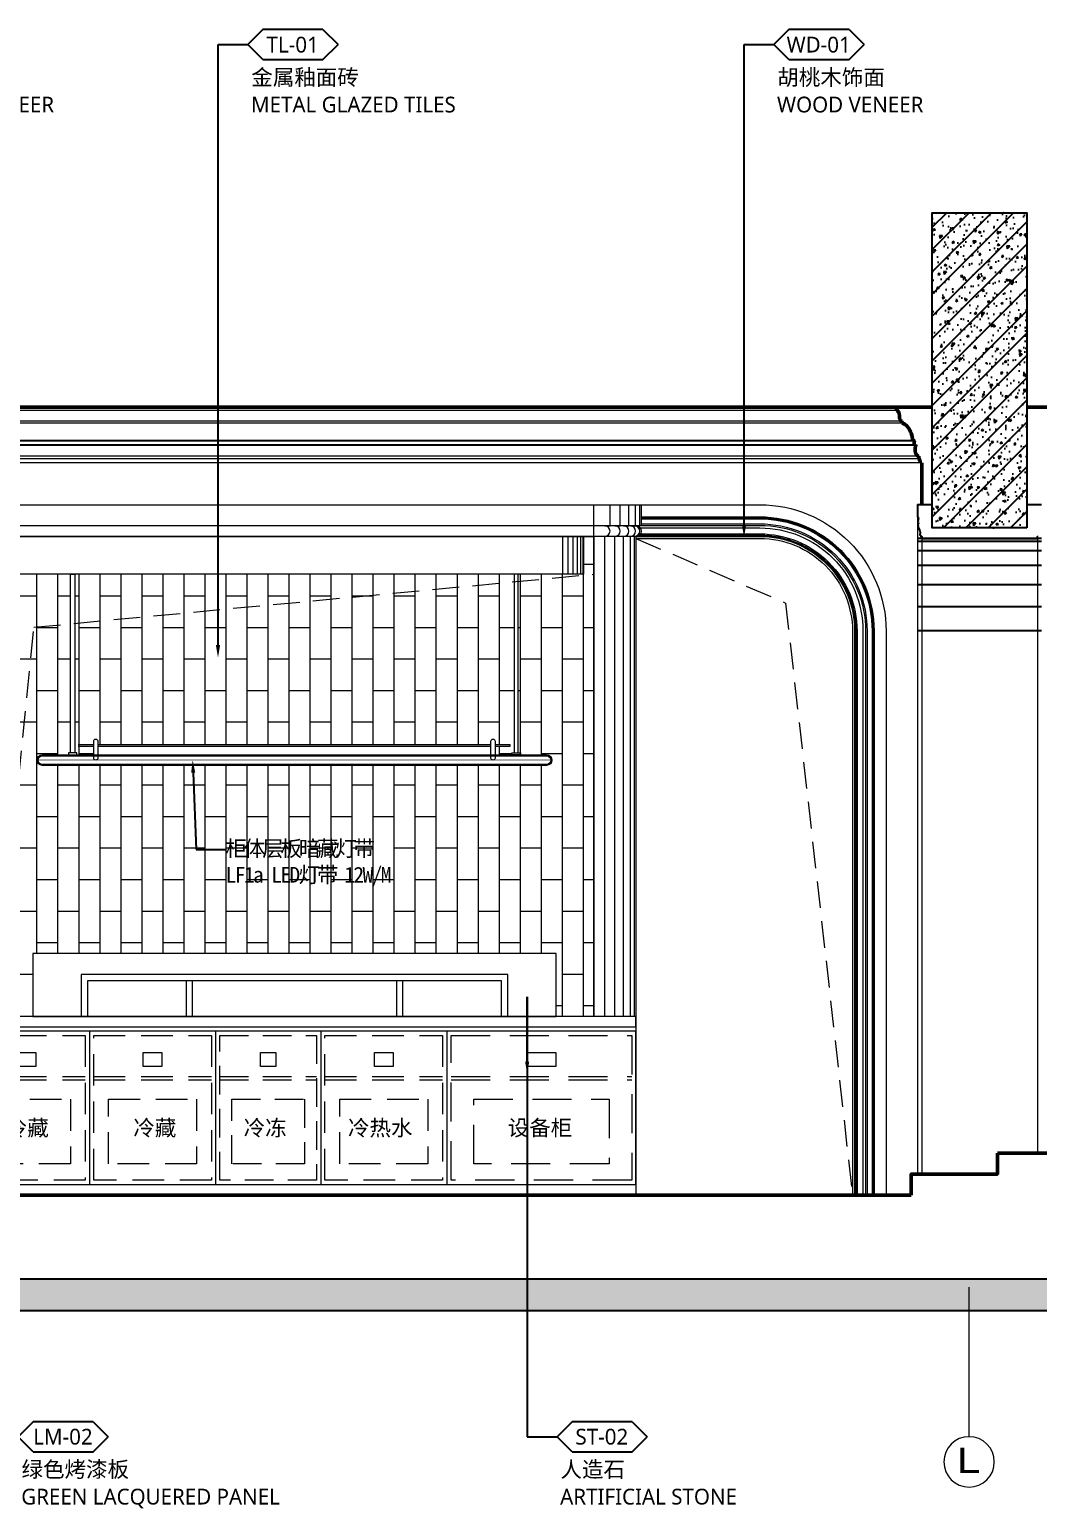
# Model space of a CAD drawing. Header units: millimetres. Extents: x -62687 to -4525, y 0 to 32607.
# Drawn here: x -60130 to -55335, y 21110 to 28153 of the extents above; entities that cross this region are included whole.
import ezdxf
from ezdxf import colors
from ezdxf.entities.mleader import LeaderData, LeaderLine
from ezdxf.enums import TextEntityAlignment as Align
from ezdxf.math import Vec2, Vec3

# ---------------------------------------------------------------- set-up
doc = ezdxf.new("R2010")
doc.units = ezdxf.units.MM
for name, pattern in [('_ACM-G-HIDDEN', [4.7625, 3.175, -1.5875]), ('D04-03 - PANTRY CABINET DETAIL 1$0$ACM-G-CENTER2', [28.575, 19.05, -3.175, 3.175, -3.175]), ('DASHED', [19.05, 12.7, -6.35])]:
    doc.linetypes.add(name, pattern=pattern)
for name, color, linetype in [('0 @ 30 (1)', 7, 'Continuous'), ('WALL', 7, 'Continuous'), ('WALL TYPE$0$G-ANNO-NOTE-CH', 7, 'Continuous')]:
    doc.layers.add(name, color=color, linetype=linetype)
for name, color, linetype, lineweight in [('_ACM-A-ANNO-DIMS', 1, 'Continuous', 13), ('_ACM-A-DETL-THIN', 2, 'Continuous', 13), ('_ACM-A-ELVE-HACH', 251, 'Continuous', 9), ('_ACM-A-ELVE-HIDD', 1, '_ACM-G-HIDDEN', 13), ('_ACM-A-ELVE-MEDM', 3, 'Continuous', 25), ('_ACM-A-ELVE-THIK', 5, 'Continuous', 50), ('_ACM-A-GRID-DIMS', 2, 'Continuous', 18)]:
    doc.layers.add(name, color=color, linetype=linetype, lineweight=lineweight)
doc.styles.add('_ACM-G-NOTES', font='arial.ttf')
doc.styles.add('Arial_1', font='arial.ttf', dxfattribs={"height": 75})
doc.styles.add('MtXpl_', font='simhei.ttf')
doc.styles.get("Standard").update_dxf_attribs({"font": 'arial.ttf'})
doc.styles.add('WALL TYPE$0$Aecom Chinese', font='Microsoft YaHei.ttf')

# ---------------------------------------------------------------- blocks, each defined once
blk = doc.blocks.new('*U117')
at = {"color": 250}
for p, q in [((0, 590), (0, 0)), ((113.9, 590), (113.9, 0)), ((220, 590), (220, 0)), ((311.1, 590), (311.1, 0)), ((381.1, 590), (381.1, 0)), ((425, 590), (425, 0)), ((440, 590), (440, 0))]:
    blk.add_line(p, q, dxfattribs=at)
blk = doc.blocks.new('*U122')
h = blk.add_hatch(color=250)
h.dxf.hatch_style = 1
h.paths.add_polyline_path([(8790.7, -50), (8790.7, 100), (-2401.3, 100), (-2401.3, -50)])
blk.add_lwpolyline([(8790.7, -50), (8790.7, 100), (-2401.3, 100), (-2401.3, -50)], close=True)
blk = doc.blocks.new('*U129')
h = blk.add_hatch()
h.set_pattern_fill('0-钢筋混凝土001-DOM', color=250, scale=15, pattern_type=2)
h.set_pattern_definition([(45, (-250, -884.64), (-53.033, 53.033), []), (50, (-250, -884.64), (107.58903, -9.4128), [11.25, -123.75]), (355, (-250, -884.64), (-20.8127, 112.8288), [9, -99]), (100.4514, (-241.03, -885.42), (86.7764, 103.4159), [9.561, -105.1713]), (46.1842, (-250, -854.64), (160.0862, -24.8279), [16.875, -185.625]), (96.6356, (-236.66, -856.7), (140.1994, 146.1177), [14.3415, -157.757]), (351.1842, (-250, -854.64), (140.1993, 146.1178), [13.5, -148.5]), (21, (-235, -862.14), (89.53606, -60.39283), [11.25, -123.75]), (326, (-235, -862.14), (36.4973, 108.7725), [9, -99]), (71.4514, (-227.54, -867.17), (126.0334, 48.3796), [9.561, -105.1713]), (37.5, (-250, -884.64), (1.82398, 49.93408), [0.75, -97.8, 0.75, -100.5, 0.75, -99.375]), (7.5, (-250, -884.64), (39.46043, 59.16176), [0.75, -57.3, 0.75, -95.55, 0.75, -37.875]), (327.5, (-283.45, -884.64), (80.07337, -3.38323), [0.75, -37.5, 0.75, -117, 0.75, -155.25]), (317.5, (-298.45, -884.64), (87.47793, 15.01575), [0.75, -48.75, 0.75, -77.7, 0.75, -110.25])])
h.paths.add_polyline_path([(11880.4, -7843.9), (12330.4, -7843.9), (12330.4, -9344.2), (11880.4, -9344.2)])
blk.add_lwpolyline([(11880.4, -7843.9), (12330.4, -7843.9), (12330.4, -9344.2), (11880.4, -9344.2)], close=True)
blk = doc.blocks.new('K_1208044515')
at = {"layer": '_ACM-A-ELVE-THIK'}
for points in [[(60, 0), (60, -16.2)], [(34.1, -76.1), (34.3, -66.9)], [(-25.6, -161.5), (-24.3, -159.2), (-17.8, -159.2)], [(-60, -465.4), (-60, -265.4)], [(-60, -265.4), (-52.8, -265.4)], [(-46.3, -246.9), (-46.3, -233.1)]]:
    blk.add_lwpolyline(points, dxfattribs=at)
blk.add_lwpolyline([(-32, -182.3), (-30.8, -180, -3.820271)], format="xyb", dxfattribs=at)
for points in [[(34.3, -66.9), (35.3, -66.8), (37.2, -66.2), (39.9, -64.3), (42, -61.8), (44.4, -57.3), (46.2, -50.9), (46.7, -47.4), (46.8, -43.8)], [(46.8, -43.8), (46.8, -42), (46.8, -40.1), (47.2, -34.7), (47.9, -31.2), (48.9, -27.9), (50.1, -24.9), (51.5, -22.3), (54.1, -19.1), (56, -17.6), (57.9, -16.6), (59, -16.3), (60, -16.2)], [(-17.8, -159.2), (-9.5, -124.6), (-3, -109.8), (17.1, -84.5), (23.7, -80.1), (34.1, -76.1)], [(-46.3, -233.1), (-44.4, -233.1), (-42.4, -232.8), (-38.7, -231), (-35.3, -227.8), (-33.7, -225.7), (-31.1, -220.6), (-30.1, -217.7), (-29.2, -214.6), (-28.5, -211.4), (-28.1, -208.1), (-27.8, -204.6), (-28, -197.7), (-28.4, -194.3), (-29, -191.1), (-29.8, -188), (-30.8, -185), (-32, -182.3)], [(-30.8, -180), (-30, -180.2), (-29.3, -180.2), (-28.5, -180), (-27.8, -179.7), (-27.1, -179.2), (-26.5, -178.6), (-25.3, -176.9), (-24.4, -174.8), (-23.8, -172.4), (-23.6, -169.8), (-23.7, -167.2), (-23.9, -165.9), (-24.6, -163.5), (-25.6, -161.5)], [(-52.8, -265.4), (-52.2, -258.8), (-51.5, -255.9), (-50.4, -252.7), (-48.4, -249.2), (-46.3, -246.9)]]:
    blk.add_spline(points, degree=3, dxfattribs=at)
blk = doc.blocks.new('*U121')
for points in [[(0, 4), (0, 10), (0, 18), (0, 26), (0, 27.72)], [(0, 4), (0, 10)]]:
    blk.add_lwpolyline(points)
blk.add_circle((0, 0), 4)
at = {"style": '_ACM-G-NOTES'}
blk.add_attdef('A', text='', height=4, dxfattribs=at).set_placement((-1.79, -1.75), (1.94, -1.75), align=Align.FIT)
blk = doc.blocks.new('A$Cde24ed31')
at = {"layer": '_ACM-A-DETL-THIN', "color": 8, "linetype": 'DASHED', "ltscale": 10}
for p, q in [((-300, 329.2), (300, 329.2)), ((-300, 318.8), (300, 318.8))]:
    blk.add_line(p, q, dxfattribs=at)
for points in [[(-300, 460), (300, 460), (300, 0), (-300, 0)], [(-47.8, 405.9), (47.8, 405.9), (47.8, 361.1), (-47.8, 361.1)], [(-224.5, 257.4), (224.5, 257.4), (224.5, 52.1), (-224.5, 52.1)]]:
    blk.add_lwpolyline(points, close=True, dxfattribs=at)
blk = doc.blocks.new('*U124')
at = {"color": 250}
for p, q in [((0, 180), (0, 0)), ((25.9, 180), (25.9, 0)), ((50, 180), (50, 0)), ((70.7, 180), (70.7, 0)), ((86.6, 180), (86.6, 0)), ((96.6, 180), (96.6, 0)), ((100, 180), (100, 0))]:
    blk.add_line(p, q, dxfattribs=at)
blk = doc.blocks.new('WHA12202707')
at = {"transparency": 16777216}
for p, q in [((2.38, 2.38), (0, 0)), ((11.91, 2.38), (2.38, 2.38)), ((11.91, 2.38), (14.29, 0)), ((2.38, -2.38), (0, 0)), ((11.91, -2.38), (14.29, 0)), ((2.38, -2.38), (11.91, -2.38))]:
    blk.add_line(p, q, dxfattribs=at)
at = {"transparency": 16777216, "style": 'WALL TYPE$0$Aecom Chinese'}
blk.add_attdef('英文2', (0.49, -14.58), '', height=2.5, dxfattribs=at)
at = {"layer": 'WALL TYPE$0$G-ANNO-NOTE-CH', "transparency": 16777216, "style": 'WALL TYPE$0$Aecom Chinese'}
blk.add_attdef('编号', text='', height=2.5, dxfattribs=at).set_placement((7.1, 0), align=Align.MIDDLE)
for tag, p in [('中文', (0.54, -5.18)), ('英文', (0.49, -9.51))]:
    blk.add_attdef(tag, text='', height=2.5, dxfattribs=at).set_placement(p, align=Align.MIDDLE_LEFT)

msp = doc.modelspace()

# ---------------------------------------------------------------- hatches: boundary and pattern name
at = {"layer": '_ACM-A-ELVE-HACH'}
h = msp.add_hatch(dxfattribs=at)
h.set_pattern_fill('工字贴300X100', color=256, angle=90, pattern_type=2)
h.set_pattern_definition([(90, (-60295.32, 23656.33), (-100, 6e-15), []), (180, (-60295.32, 23656.33), (-100, -150), [100, -100])])
edge = h.paths.add_edge_path()
edge.add_line((-57625.3, 23756.3), (-57625.3, 23456.3))
edge.add_line((-57625.3, 23456.3), (-57445.3, 23456.3))
edge.add_line((-57445.3, 23456.3), (-57445.3, 25741))
edge.add_line((-57445.3, 25741), (-57495.3, 25741))
edge.add_line((-57495.3, 25741), (-57495.3, 25561))
edge.add_line((-57495.3, 25561), (-57805.3, 25561))
edge.add_line((-57805.3, 25561), (-57805.3, 24711))
edge.add_line((-57805.3, 24711), (-57795.3, 24711))
edge.add_line((-57795.3, 24711), (-57795.3, 24701))
edge.add_line((-57795.3, 24701), (-57670.3, 24701))
edge.add_arc((-57670.3, 24676), 25, -90, 90, ccw=False)
edge.add_line((-57670.3, 24651), (-60070.3, 24651))
edge.add_arc((-60070.3, 24676), 25, 90, 270, ccw=False)
edge.add_line((-60070.3, 24701), (-59945.3, 24701))
edge.add_line((-59945.3, 24701), (-59945.3, 24711))
edge.add_line((-59945.3, 24711), (-59935.3, 24711))
edge.add_line((-59935.3, 24711), (-59935.3, 25561))
edge.add_line((-59935.3, 25561), (-60245.3, 25561))
edge.add_line((-60245.3, 25561), (-60245.3, 25741))
edge.add_line((-60245.3, 25741), (-60295.3, 25741))
edge.add_line((-60295.3, 25741), (-60295.3, 23456.3))
edge.add_line((-60295.3, 23456.3), (-60115.3, 23456.3))
edge.add_line((-60115.3, 23456.3), (-60115.3, 23756.3))
edge.add_line((-60115.3, 23756.3), (-57625.3, 23756.3))
edge = h.paths.add_edge_path(flags=17)
edge.add_line((-57935.3, 24750.9), (-57935.3, 24765.9))
edge.add_arc((-57925.3, 24765.9), 10, 0, 180, ccw=False)
edge.add_line((-57915.3, 24765.9), (-57915.3, 24750.9))
edge.add_line((-57915.3, 24750.9), (-57845.3, 24750.9))
edge.add_line((-57845.3, 24750.9), (-57845.3, 24740.9))
edge.add_line((-57845.3, 24740.9), (-57915.3, 24740.9))
edge.add_line((-57915.3, 24740.9), (-57915.3, 24701))
edge.add_line((-57915.3, 24701), (-57835.3, 24701))
edge.add_line((-57835.3, 24701), (-57835.3, 24711))
edge.add_line((-57835.3, 24711), (-57825.3, 24711))
edge.add_line((-57825.3, 24711), (-57825.3, 25561))
edge.add_line((-57825.3, 25561), (-59915.3, 25561))
edge.add_line((-59915.3, 25561), (-59915.3, 24711))
edge.add_line((-59915.3, 24711), (-59905.3, 24711))
edge.add_line((-59905.3, 24711), (-59905.3, 24701))
edge.add_line((-59905.3, 24701), (-59825.3, 24701))
edge.add_line((-59825.3, 24701), (-59825.3, 24740.9))
edge.add_line((-59825.3, 24740.9), (-59895.3, 24740.9))
edge.add_line((-59895.3, 24740.9), (-59895.3, 24750.9))
edge.add_line((-59895.3, 24750.9), (-59825.3, 24750.9))
edge.add_line((-59825.3, 24750.9), (-59825.3, 24765.9))
edge.add_arc((-59815.3, 24765.9), 10, 0, 180, ccw=False)
edge.add_line((-59805.3, 24765.9), (-59805.3, 24750.9))
edge.add_line((-59805.3, 24750.9), (-57935.3, 24750.9))

# ---------------------------------------------------------------- linework, layer by layer
at = {"layer": '_ACM-A-DETL-THIN', "color": 8}
for points in [[(-56005.3, 26340.2), (-61615.3, 26340.2)], [(-55979.4, 26280.2), (-61641.2, 26280.2)], [(-55979.6, 26289.4), (-61641, 26289.4)], [(-55913.3, 26174), (-61707.4, 26174)], [(-55916.8, 26176.3), (-61703.8, 26176.3)], [(-55919.8, 26194.8), (-61700.9, 26194.8)], [(-55927.5, 26197.1), (-61693.1, 26197.1)], [(-55899, 26109.4), (-61721.6, 26109.4)], [(-55901.6, 26123.3), (-61719, 26123.3)], [(-57445.3, 25741), (-57445.3, 25891)], [(-57245.3, 25791), (-60495.3, 25791)], [(-55905.3, 25834), (-55905.3, 22706.3)], [(-57245.3, 25741), (-60495.3, 25741)], [(-55885.2, 25731), (-55885.2, 22706.3)], [(-55335.4, 25731), (-55335.4, 22806.3)], [(-55335.4, 25291), (-55885.2, 25291)], [(-59825.3, 24740.9), (-59895.3, 24740.9), (-59895.3, 24750.9), (-59825.3, 24750.9)], [(-59805.3, 24750.9), (-57935.3, 24750.9)], [(-57935.3, 24740.9), (-59805.3, 24740.9)], [(-57915.3, 24750.9), (-57845.3, 24750.9), (-57845.3, 24740.9), (-57915.3, 24740.9)], [(-57885.3, 23456.3), (-57885.3, 23626.3), (-59855.3, 23626.3), (-59855.3, 23456.3)]]:
    msp.add_lwpolyline(points, dxfattribs=at)
at = {"layer": '_ACM-A-DETL-THIN'}
for points in [[(-55892.5, 26091), (-61728.1, 26091)], [(-57445.3, 23456.3), (-57445.3, 25741)], [(-59845.3, 23386.3), (-59845.3, 22656.3)], [(-59245.3, 23386.3), (-59245.3, 22656.3)], [(-58745.3, 23386.3), (-58745.3, 22656.3)], [(-58145.3, 23386.3), (-58145.3, 22656.3)]]:
    msp.add_lwpolyline(points, dxfattribs=at)
for points in [[(-60495.3, 23456.3), (-60495.3, 25741, -1), (-60495.3, 25791), (-60520.3, 25791), (-60520.3, 25891), (-57220.3, 25891), (-57220.3, 25791), (-57245.3, 25791, -1), (-57245.3, 25741), (-57245.3, 22606.3)], [(-57220.3, 25891), (-56655.3, 25891, -0.414214), (-56055.3, 25291), (-56055.3, 22606.3)], [(-57245.3, 25731), (-56655.3, 25731, -0.414214), (-56215.3, 25291), (-56215.3, 22606.3)]]:
    msp.add_lwpolyline(points, format="xyb", dxfattribs=at)
at = {"layer": '_ACM-A-DETL-THIN', "color": 8}
for points in [[(-57393.6, 23456.3), (-57393.6, 25741, 1), (-57393.6, 25791), (-57368.6, 25791), (-57368.6, 25891)], [(-57345.3, 23456.3), (-57345.3, 25741, 1), (-57345.3, 25791), (-57320.3, 25791), (-57320.3, 25891)], [(-57303.9, 23456.3), (-57303.9, 25741, 1), (-57303.9, 25791), (-57278.9, 25791), (-57278.9, 25891)], [(-57272.1, 23456.3), (-57272.1, 25741, 1), (-57272.1, 25791), (-57247.1, 25791), (-57247.1, 25891)], [(-57252.1, 23456.3), (-57252.1, 25741, 1), (-57252.1, 25791), (-57227.1, 25791), (-57227.1, 25891)], [(-57225.4, 25781.1), (-56655.3, 25781.1, -0.414214), (-56165.2, 25291), (-56165.2, 22606.3)], [(-57220.3, 25834), (-56655.3, 25834, -0.414214), (-56112.3, 25291), (-56112.3, 22606.3)], [(-57220.3, 25829.2), (-56655.3, 25829.2, -0.414214), (-56117.1, 25291), (-56117.1, 22606.3)], [(-57220.3, 25824.4), (-56655.3, 25824.4, -0.414214), (-56121.9, 25291), (-56121.9, 22606.3)], [(-57220.3, 25800.6), (-56655.3, 25800.6, -0.414214), (-56145.7, 25291), (-56145.7, 22606.3)], [(-57220.3, 25793.4), (-56655.3, 25793.4, -0.414214), (-56152.9, 25291), (-56152.9, 22606.3)], [(-57245.1, 25741), (-56655.3, 25741, -0.414214), (-56205.3, 25291), (-56205.3, 22606.3)], [(-57232.4, 25744.5), (-56655.3, 25744.5, -0.414214), (-56201.7, 25291), (-56201.7, 22606.3)], [(-57229.1, 25746.9), (-56655.3, 25746.9, -0.414214), (-56199.4, 25291), (-56199.4, 22606.3)], [(-57224, 25752.9), (-56655.3, 25752.9, -0.414214), (-56193.4, 25291), (-56193.4, 22606.3)]]:
    msp.add_lwpolyline(points, format="xyb", dxfattribs=at)
at = {"layer": '_ACM-A-DETL-THIN'}
for points in [[(-60295.3, 25741), (-57445.3, 25741), (-57445.3, 23456.3), (-60295.3, 23456.3)], [(-57495.3, 25561), (-60245.3, 25561), (-60245.3, 25741), (-57495.3, 25741)], [(-61045.3, 23406.3), (-57245.3, 23406.3), (-57245.3, 23456.3), (-61045.3, 23456.3)], [(-57245.3, 23386.3), (-61045.3, 23386.3), (-61045.3, 22656.3), (-57245.3, 22656.3)]]:
    msp.add_lwpolyline(points, close=True, dxfattribs=at)
at = {"layer": '_ACM-A-DETL-THIN', "color": 8}
for points in [[(-59915.3, 24711), (-59935.3, 24711), (-59935.3, 25561), (-59915.3, 25561)], [(-57825.3, 24711), (-57805.3, 24711), (-57805.3, 25561), (-57825.3, 25561)], [(-59905.3, 24711), (-59945.3, 24711), (-59945.3, 24701), (-59905.3, 24701)], [(-57835.3, 24711), (-57795.3, 24711), (-57795.3, 24701), (-57835.3, 24701)], [(-57625.3, 23756.3), (-60115.3, 23756.3), (-60115.3, 23456.3), (-57625.3, 23456.3)], [(-57855.3, 23656.3), (-59885.3, 23656.3), (-59885.3, 23456.3), (-57855.3, 23456.3)], [(-59385.3, 23456.3), (-59355.3, 23456.3), (-59355.3, 23626.3), (-59385.3, 23626.3)], [(-58385.3, 23456.3), (-58355.3, 23456.3), (-58355.3, 23626.3), (-58385.3, 23626.3)]]:
    msp.add_lwpolyline(points, close=True, dxfattribs=at)
for points in [[(-59825.3, 24765.9, -1), (-59805.3, 24765.9), (-59805.3, 24685.9, -1), (-59825.3, 24685.9)], [(-57935.3, 24765.9, -1), (-57915.3, 24765.9), (-57915.3, 24685.9, -1), (-57935.3, 24685.9)]]:
    msp.add_lwpolyline(points, format="xyb", close=True, dxfattribs=at)
at = {"layer": '_ACM-A-DETL-THIN'}
for points in [[(-57670.3, 24701, -1), (-57670.3, 24651), (-60070.3, 24651, -1), (-60070.3, 24701)], [(-57670.3, 24696, -1), (-57670.3, 24656), (-60070.3, 24656, -1), (-60070.3, 24696)]]:
    msp.add_lwpolyline(points, format="xyb", close=True, dxfattribs=at)
at = {"layer": '_ACM-A-ELVE-HIDD', "ltscale": 40}
for points in [[(-57245.3, 25731), (-56533.1, 25423.8), (-56215.3, 22606.3)], [(-60295.3, 23456.3), (-60109.6, 25308.7), (-57445.3, 25561)]]:
    msp.add_lwpolyline(points, dxfattribs=at)
at = {"layer": '_ACM-A-ELVE-HIDD', "linetype": 'D04-03 - PANTRY CABINET DETAIL 1$0$ACM-G-CENTER2', "ltscale": 3.8, "const_width": 3}
msp.add_lwpolyline([(-60090.3, 24676), (-57650.3, 24676)], dxfattribs=at)
at = {"layer": '_ACM-A-ELVE-MEDM'}
msp.add_lwpolyline([(-55835.3, 25891), (-55905.3, 25891), (-55905.3, 25834, -0.37825), (-55902.3, 25829.2, 0.623496), (-55900.3, 25824.4, 0.284819), (-55900.3, 25800.6, 0.636149), (-55902.3, 25793.4, 0.282378), (-55901.8, 25781.1, -0.186128), (-55893.2, 25752.9, 0.824383), (-55892.2, 25746.9), (-55892.2, 25744.5, -0.262247), (-55889.2, 25741), (-55885.2, 25741), (-55885.2, 25731), (-55335.4, 25731), (-55335.4, 25741), (-55331.4, 25741, -0.262247)], format="xyb", dxfattribs=at)
msp.add_lwpolyline([(-55315.3, 25891), (-55385.3, 25891)], dxfattribs=at)
at = {"layer": '_ACM-A-ELVE-THIK'}
for points in [[(-55835.3, 26356.3), (-61785.3, 26356.3)], [(-51945.3, 26356.3), (-55385.3, 26356.3)], [(-55525.3, 22806.3), (-55525.3, 22706.3), (-55935.3, 22706.3), (-55935.3, 22606.3)], [(-51495.3, 22806.3), (-55525.3, 22806.3)], [(-55935.3, 22606.3), (-61910.3, 22606.3)]]:
    msp.add_lwpolyline(points, dxfattribs=at)

# ---------------------------------------------------------------- block references
at = {"xscale": -1, "rotation": 270}
msp.add_blockref('*U117', (-55905.3, 25291), dxfattribs=at)
at = {"layer": '_ACM-A-ANNO-DIMS', "yscale": 1.499999999999992}
for p, xscale, zscale in [((-60145.3, 22676.3), 0.9333333333333348, 0.9333333333333348), ((-59545.3, 22676.3), 0.9333333333333348, 0.9333333333333348), ((-58995.3, 22676.3), 0.7666666666666679, 0.7666666666666679), ((-58445.3, 22676.3), 0.9333333333333341, 0.9333333333333341), ((-57695.3, 22676.3), 1.433333176028197, 1.433333176028197)]:
    msp.add_blockref('A$Cde24ed31', p, dxfattribs=dict(at, xscale=xscale, zscale=zscale))
at = {"layer": '_ACM-A-ANNO-DIMS', "linetype": 'Continuous', "ltscale": 2}
ref = msp.add_blockref('*U121', (-55660.3, 21336.3), dxfattribs=dict(at, xscale=-30, yscale=30, zscale=30))
ref.add_attrib('A', 'L', dxfattribs={"layer": '0', "height": 120, "style": '_ACM-G-NOTES', "width": 1.201932}).set_placement((-55718.5, 21283.9), (-55606.5, 21283.9), align=Align.FIT)
at = {"layer": '_ACM-A-DETL-THIN'}
msp.add_blockref('*U124', (-57595.3, 25561), dxfattribs=at)
at = {"layer": '_ACM-A-ELVE-THIK', "xscale": -1}
msp.add_blockref('K_1208044515', (-55945.3, 26356.3), dxfattribs=at)
at = {"layer": 'WALL', "rotation": 180}
msp.add_blockref('*U129', (-43504.9, 17937.1), dxfattribs=at)
at = {"layer": 'WALL'}
msp.add_blockref('*U122', (-60286, 22106.3), dxfattribs=at)

# ---------------------------------------------------------------- texts
at = {"layer": '_ACM-A-GRID-DIMS', "style": 'MtXpl_'}
for s, p in [('冷藏', (-60243.6, 22888.4)), ('冷藏', (-59636.7, 22888.4)), ('冷冻', (-59112, 22888.4)), ('冷热水', (-58615.6, 22888.4)), ('设备柜', (-57855.5, 22888.4))]:
    msp.add_text(s, height=75, dxfattribs=at).set_placement(p)

# ---------------------------------------------------------------- leaders
at = {"layer": '0 @ 30 (1)'}
ml = msp.add_multileader_block('Standard', dxfattribs=at)
ml.set_content('WHA12202707', color=256, scale=30)
ml.set_attribute('编号', 'WD-01', width=0)
ml.set_attribute('中文', '胡桃木饰面', width=0)
ml.set_attribute('英文', 'WOOD VENEER', width=0)
ml.set_attribute('英文2', '', width=0)
ml.set_leader_properties(color=2)
ml.build(insert=Vec2(0, 0))
ml.multileader.update_dxf_attribs({"text_right_attachment_type": 6, "dogleg_length": 0.36, "arrow_head_size": 60, "scale": 30})
ctx = ml.context
ctx.base_point, ctx.scale, ctx.char_height, ctx.arrow_head_size, ctx.landing_gap_size, ctx.plane_origin = Vec3(-60725, 28081.3), 30, 2250, 60, 2.7, Vec3(-59029.8, 26708.1)
ctx.right_attachment = 6
notes = []
notes.append((ctx, [(0, (1, 1, 0), (-60867.3, 28081.3), (1, 0), 142.2, [(1, [(-60867.3, 25763.2), (-60867.3, 26167)], 0, [])])]))
ctx.block.insert = Vec3(-60725, 28081.3)
ml = msp.add_multileader_block('Standard', dxfattribs=at)
ml.set_content('WHA12202707', color=256, scale=30)
ml.set_attribute('编号', 'TL-01', width=0)
ml.set_attribute('中文', '金属釉面砖', width=0)
ml.set_attribute('英文', 'METAL GLAZED TILES', width=0)
ml.set_attribute('英文2', '', width=0)
ml.set_leader_properties(color=2)
ml.build(insert=Vec2(0, 0))
ml.multileader.update_dxf_attribs({"text_right_attachment_type": 6, "dogleg_length": 0.36, "arrow_head_size": 60, "scale": 30})
ctx = ml.context
ctx.base_point, ctx.scale, ctx.char_height, ctx.arrow_head_size, ctx.landing_gap_size, ctx.plane_origin = Vec3(-59091.7, 28081.3), 30, 2250, 60, 2.7, Vec3(-57396.5, 26708.1)
ctx.right_attachment = 6
notes.append((ctx, [(0, (1, 1, 0), (-59233.9, 28081.3), (1, 0), 142.2, [(0, [(-59233.9, 25163.4)], 0, [])])]))
ctx.block.insert = Vec3(-59091.7, 28081.3)
ml = msp.add_multileader_block('Standard', dxfattribs=at)
ml.set_content('WHA12202707', color=256, scale=30)
ml.set_attribute('编号', 'WD-01', width=0)
ml.set_attribute('中文', '胡桃木饰面', width=0)
ml.set_attribute('英文', 'WOOD VENEER', width=0)
ml.set_attribute('英文2', '', width=0)
ml.set_leader_properties(color=2)
ml.build(insert=Vec2(0, 0))
ml.multileader.update_dxf_attribs({"text_right_attachment_type": 6, "dogleg_length": 0.36, "arrow_head_size": 60, "scale": 30})
ctx = ml.context
ctx.base_point, ctx.scale, ctx.char_height, ctx.arrow_head_size, ctx.landing_gap_size, ctx.plane_origin = Vec3(-56589, 28081.3), 30, 2250, 60, 2.7, Vec3(-54893.8, 26708.1)
ctx.right_attachment = 6
notes.append((ctx, [(0, (1, 1, 0), (-56731.2, 28081.3), (1, 0), 142.2, [(0, [(-56731.2, 25734.9)], 0, [])])]))
ctx.block.insert = Vec3(-56589, 28081.3)
at = {"layer": '0 @ 30 (1)', "color": 2, "linetype": 'ByBlock', "lineweight": -2}
ml = msp.add_multileader_mtext('Standard', dxfattribs=at)
ml.set_content('\\pxsm1,ql,t0.75;{\\fSimHei|b0|i0|c134|p49;\\T0.85;\\C256;柜体层板暗藏灯带\\PLF1a LED灯带 12W/M }', color=2, style='Arial_1')
ml.set_leader_properties()
ml.build(insert=Vec2(0, 0))
ml.multileader.update_dxf_attribs({"dogleg_length": 1, "arrow_head_size": 60, "scale": 30})
ctx = ml.context
ctx.base_point, ctx.scale, ctx.char_height, ctx.arrow_head_size, ctx.landing_gap_size, ctx.plane_origin = Vec3(-59197.5, 24250), 30, 75, 60, 0.09, Vec3(-59665.9, 26008.4)
notes.append((ctx, [(0, (1, 1, 0), (-59337.5, 24250), (1, 0), 140, [(0, [(-59354.4, 24676)], 0, [])])]))
ctx.mtext.insert, ctx.mtext.flow_direction = Vec3(-59197.4, 24293.2), 5
at = {"layer": '0 @ 30 (1)'}
ml = msp.add_multileader_block('Standard', dxfattribs=at)
ml.set_content('WHA12202707', color=256, scale=30)
ml.set_attribute('编号', 'LM-02', width=0)
ml.set_attribute('中文', '绿色烤漆板', width=0)
ml.set_attribute('英文', 'GREEN LACQUERED PANEL', width=0)
ml.set_attribute('英文2', '', width=0)
ml.set_leader_properties(color=2)
ml.build(insert=Vec2(0, 0))
ml.multileader.update_dxf_attribs({"text_right_attachment_type": 6, "dogleg_length": 0.36, "arrow_head_size": 60, "scale": 30})
ctx = ml.context
ctx.base_point, ctx.scale, ctx.char_height, ctx.arrow_head_size, ctx.landing_gap_size, ctx.plane_origin = Vec3(-60184.8, 21456.3), 30, 2250, 60, 2.7, Vec3(-58489.5, 20083.1)
ctx.right_attachment = 6
notes.append((ctx, [(0, (1, 1, 0), (-60327, 21456.3), (1, 0), 142.2, [(0, [(-60327, 23827.8)], 0, [])])]))
ctx.block.insert = Vec3(-60184.8, 21456.3)
ml = msp.add_multileader_block('Standard', dxfattribs=at)
ml.set_content('WHA12202707', color=256, scale=30)
ml.set_attribute('编号', 'ST-02', width=0)
ml.set_attribute('中文', '人造石', width=0)
ml.set_attribute('英文', 'ARTIFICIAL STONE', width=0)
ml.set_attribute('英文2', '', width=0)
ml.set_leader_properties(color=2)
ml.build(insert=Vec2(0, 0))
ml.multileader.update_dxf_attribs({"text_right_attachment_type": 6, "dogleg_length": 0.36, "arrow_head_size": 60, "scale": 30})
ctx = ml.context
ctx.base_point, ctx.scale, ctx.char_height, ctx.arrow_head_size, ctx.landing_gap_size, ctx.plane_origin = Vec3(-57620.7, 21456.3), 30, 2250, 60, 2.7, Vec3(-55925.5, 20083.1)
ctx.right_attachment = 6
notes.append((ctx, [(0, (1, 1, 0), (-57762.9, 21456.3), (1, 0), 142.2, [(1, [(-57762.9, 23181.7), (-57762.9, 23550.1)], 0, [])])]))
ctx.block.insert = Vec3(-57620.7, 21456.3)
for ctx, leaders in notes:
    for number, flags, end, landing, length, lines in leaders:
        leader = LeaderData()
        leader.index, (leader.has_last_leader_line, leader.has_dogleg_vector, leader.attachment_direction) = number, flags
        leader.last_leader_point, leader.dogleg_vector, leader.dogleg_length = Vec3(end), Vec3(landing), length
        for number, points, colour, breaks in lines:
            line = LeaderLine()
            line.index, line.vertices, line.color, line.breaks = number, Vec3.list(points), colors.encode_raw_color(colour), breaks
            leader.lines.append(line)
        ctx.leaders.append(leader)

doc.saveas('drawing.dxf')
